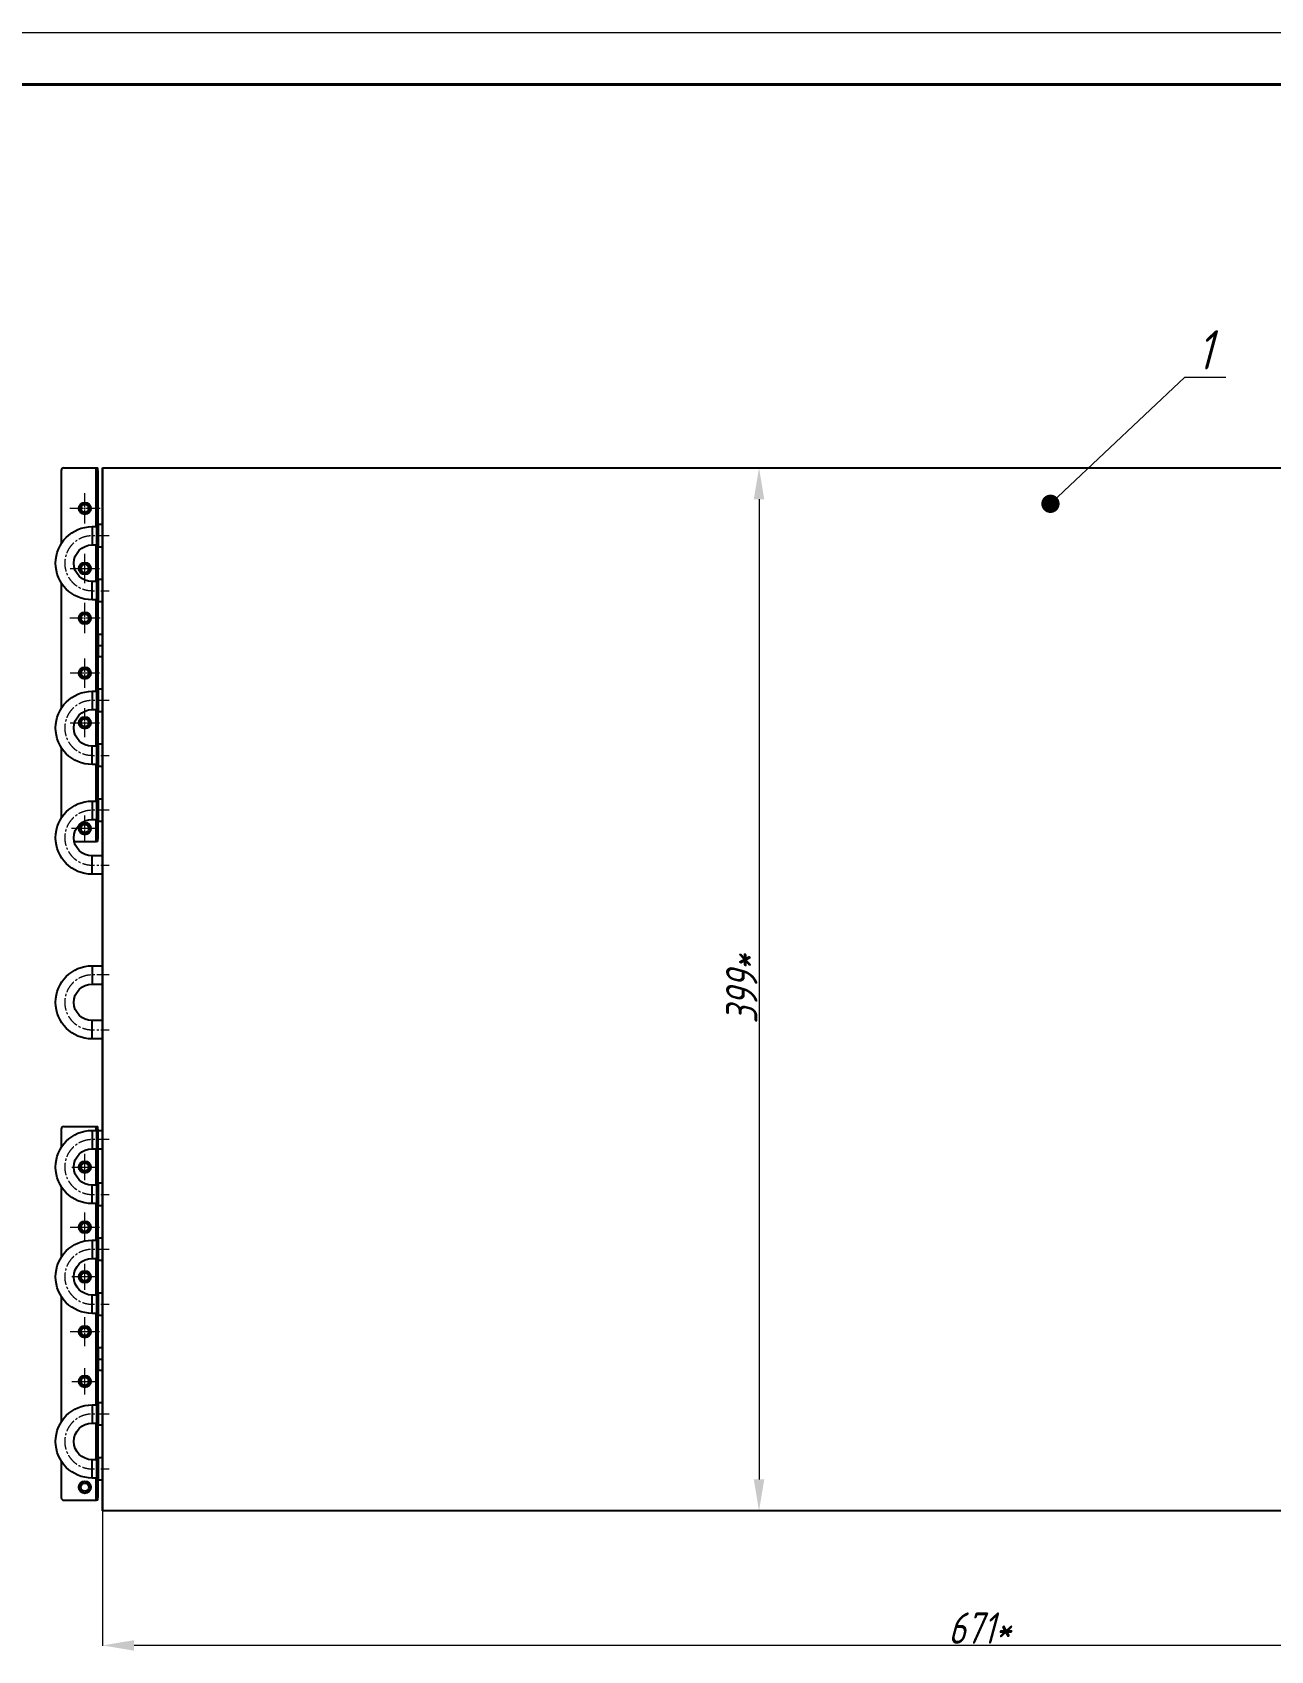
# Model space of a CAD drawing. Header units: millimetres. Extents: x 937859 to 970574, y 987894 to 996517.
# Drawn here: x 964671 to 965144, y 993079 to 993698 of the extents above; entities that cross this region are included whole.
import ezdxf
from ezdxf import colors
from ezdxf.entities.mleader import LeaderData, LeaderLine
from ezdxf.math import Vec2, Vec3

# ---------------------------------------------------------------- set-up
doc = ezdxf.new("R2010")
doc.units = ezdxf.units.MM
doc.header["$LTSCALE"] = 0.5
doc.linetypes.add('CENTER2', pattern=[28.575, 19.05, -3.175, 3.175, -3.175])
doc.layers.add('MD_Visible', color=7, linetype='Continuous', lineweight=25)
doc.layers.add('MD_Visible Narrow', color=7, linetype='Continuous', lineweight=25)
doc.styles.add('SSBKN010703MD', font='GOST_A.TTF', dxfattribs={"width": 0.955, "oblique": 15, "height": 12})
doc.dimstyles.new('SSBKN010703MD', dxfattribs={"dimtxt": 12, "dimasz": 12, "dimexe": 0.1, "dimexo": 0, "dimtad": 1, "dimtxsty": 'SSBKN010703MD', "dimcen": 2.5, "dimadec": 0, "dimazin": 0, "dimtfac": 1, "dimtmove": 0, "dimatfit": 3, "dimfxl": 1, "dimlwd": 9, "dimlwe": 9, "dimarcsym": 0})

# ---------------------------------------------------------------- blocks, each defined once
blk = doc.blocks.new('*D8')
at = {"color": 0, "lineweight": 9, "transparency": 16777216}
for p, q in [((964697.41, 993132.11), (964697.41, 993080.48)), ((965368.41, 993132.11), (965368.41, 993080.48)), ((965356.41, 993080.58), (964709.41, 993080.58))]:
    blk.add_line(p, q, dxfattribs=at)
at = {"color": 0, "lineweight": 5, "transparency": 16777216}
for points in [[(964709.41, 993082.58), (964709.41, 993078.58), (964697.41, 993080.58)], [(965356.41, 993082.58), (965356.41, 993078.58), (965368.41, 993080.58)]]:
    blk.add_solid(points, dxfattribs=at)
at = {"layer": 'Defpoints', "color": 0, "lineweight": 5, "transparency": 16777216}
for p in [(964697.41, 993132.11), (965368.41, 993132.11), (964697.41, 993080.58)]:
    blk.add_point(p, dxfattribs=at)
at = {"color": 0, "lineweight": 5, "transparency": 16777216, "insert": (965032.91, 993087.21), "char_height": 12, "attachment_point": 5, "style": 'SSBKN010703MD'}
blk.add_mtext('671*', dxfattribs=at)
blk = doc.blocks.new('*D10')
at = {"color": 0, "lineweight": 9, "transparency": 16777216}
for p, q in [((964697.41, 993531.11), (964948.66, 993531.11)), ((964948.56, 993519.11), (964948.56, 993144.11)), ((964703.33, 993132.11), (964948.66, 993132.11))]:
    blk.add_line(p, q, dxfattribs=at)
at = {"color": 0, "transparency": 16777216}
for points in [[(964946.56, 993519.11), (964950.56, 993519.11), (964948.56, 993531.11)], [(964946.56, 993144.11), (964950.56, 993144.11), (964948.56, 993132.11)]]:
    blk.add_solid(points, dxfattribs=at)
at = {"layer": 'Defpoints', "color": 0, "transparency": 16777216}
for p in [(964697.41, 993531.11), (964703.33, 993132.11), (964948.56, 993132.11)]:
    blk.add_point(p, dxfattribs=at)
at = {"color": 0, "lineweight": 5, "transparency": 16777216, "insert": (964941.94, 993331.61), "char_height": 12, "attachment_point": 5, "rotation": 90, "style": 'SSBKN010703MD'}
blk.add_mtext('399*', dxfattribs=at)
blk = doc.blocks.new('*U274')
at = {"color": 0, "linetype": 'CENTER2', "lineweight": 5, "transparency": 16777216}
for p, q in [((-5.8, 0), (-0.46, 0)), ((0, 0.46), (0, 5.8)), ((0.46, 0), (5.8, 0)), ((0, -5.8), (0, -0.46))]:
    blk.add_line(p, q, dxfattribs=at)
at = {"color": 0, "linetype": 'Continuous', "lineweight": 5, "transparency": 16777216}
for p, q in [((-0.23, 0), (0.23, 0)), ((0, -0.23), (0, 0.23))]:
    blk.add_line(p, q, dxfattribs=at)
blk = doc.blocks.new('*U275')
at = {"color": 0, "linetype": 'CENTER2', "lineweight": 5, "transparency": 16777216}
for p, q in [((-5.6, 0), (-0.42, 0)), ((0, 0.42), (0, 5.6)), ((0.42, 0), (5.6, 0)), ((0, -5.6), (0, -0.42))]:
    blk.add_line(p, q, dxfattribs=at)
at = {"color": 0, "linetype": 'Continuous', "lineweight": 5, "transparency": 16777216}
for p, q in [((-0.21, 0), (0.21, 0)), ((0, -0.21), (0, 0.21))]:
    blk.add_line(p, q, dxfattribs=at)
blk = doc.blocks.new('*U276')
at = {"color": 0, "linetype": 'CENTER2', "lineweight": 5, "transparency": 16777216}
for p, q in [((-5.81, 0), (-0.46, 0)), ((0, 0.46), (0, 5.81)), ((0.46, 0), (5.81, 0)), ((0, -5.81), (0, -0.46))]:
    blk.add_line(p, q, dxfattribs=at)
at = {"color": 0, "linetype": 'Continuous', "lineweight": 5, "transparency": 16777216}
for p, q in [((-0.23, 0), (0.23, 0)), ((0, -0.23), (0, 0.23))]:
    blk.add_line(p, q, dxfattribs=at)
blk = doc.blocks.new('*U277')
at = {"color": 0, "linetype": 'CENTER2', "lineweight": 5, "transparency": 16777216}
for p, q in [((-5.6, 0), (-0.42, 0)), ((0, 0.42), (0, 5.6)), ((0.42, 0), (5.6, 0)), ((0, -5.6), (0, -0.42))]:
    blk.add_line(p, q, dxfattribs=at)
at = {"color": 0, "linetype": 'Continuous', "lineweight": 5, "transparency": 16777216}
for p, q in [((-0.21, 0), (0.21, 0)), ((0, -0.21), (0, 0.21))]:
    blk.add_line(p, q, dxfattribs=at)
blk = doc.blocks.new('*U278')
at = {"color": 0, "linetype": 'CENTER2', "lineweight": 5, "transparency": 16777216}
for p, q in [((-5.6, 0), (-0.42, 0)), ((0, 0.42), (0, 5.6)), ((0.42, 0), (5.6, 0)), ((0, -5.6), (0, -0.42))]:
    blk.add_line(p, q, dxfattribs=at)
at = {"color": 0, "linetype": 'Continuous', "lineweight": 5, "transparency": 16777216}
for p, q in [((-0.21, 0), (0.21, 0)), ((0, -0.21), (0, 0.21))]:
    blk.add_line(p, q, dxfattribs=at)
blk = doc.blocks.new('*U279')
at = {"color": 0, "linetype": 'CENTER2', "lineweight": 5, "transparency": 16777216}
for p, q in [((-5.05, 0), (-0.31, 0)), ((0, 0.31), (0, 5.05)), ((0.31, 0), (5.05, 0)), ((0, -5.05), (0, -0.31))]:
    blk.add_line(p, q, dxfattribs=at)
at = {"color": 0, "linetype": 'Continuous', "lineweight": 5, "transparency": 16777216}
for p, q in [((-0.155, 0), (0.155, 0)), ((0, -0.155), (0, 0.155))]:
    blk.add_line(p, q, dxfattribs=at)
blk = doc.blocks.new('*U280')
at = {"color": 0, "linetype": 'CENTER2', "lineweight": 5, "transparency": 16777216}
for p, q in [((-5, 0), (-0.3, 0)), ((0, 0.3), (0, 5)), ((0.3, 0), (5, 0)), ((0, -5), (0, -0.3))]:
    blk.add_line(p, q, dxfattribs=at)
at = {"color": 0, "linetype": 'Continuous', "lineweight": 5, "transparency": 16777216}
for p, q in [((-0.15, 0), (0.15, 0)), ((0, -0.15), (0, 0.15))]:
    blk.add_line(p, q, dxfattribs=at)
blk = doc.blocks.new('*U281')
at = {"color": 0, "linetype": 'CENTER2', "lineweight": 5, "transparency": 16777216}
for p, q in [((-5.6, 0), (-0.42, 0)), ((0, 0.42), (0, 5.6)), ((0.42, 0), (5.6, 0)), ((0, -5.6), (0, -0.42))]:
    blk.add_line(p, q, dxfattribs=at)
at = {"color": 0, "linetype": 'Continuous', "lineweight": 5, "transparency": 16777216}
for p, q in [((-0.21, 0), (0.21, 0)), ((0, -0.21), (0, 0.21))]:
    blk.add_line(p, q, dxfattribs=at)
blk = doc.blocks.new('*U282')
at = {"color": 0, "linetype": 'CENTER2', "lineweight": 5, "transparency": 16777216}
for p, q in [((-5.01, 0), (-0.3, 0)), ((0, 0.3), (0, 5.01)), ((0.3, 0), (5.01, 0)), ((0, -5.01), (0, -0.3))]:
    blk.add_line(p, q, dxfattribs=at)
at = {"color": 0, "linetype": 'Continuous', "lineweight": 5, "transparency": 16777216}
for p, q in [((-0.15, 0), (0.15, 0)), ((0, -0.15), (0, 0.15))]:
    blk.add_line(p, q, dxfattribs=at)
blk = doc.blocks.new('*U283')
at = {"color": 0, "linetype": 'CENTER2', "lineweight": 5, "transparency": 16777216}
for p, q in [((-5.6, 0), (-0.42, 0)), ((0, 0.42), (0, 5.6)), ((0.42, 0), (5.6, 0)), ((0, -5.6), (0, -0.42))]:
    blk.add_line(p, q, dxfattribs=at)
at = {"color": 0, "linetype": 'Continuous', "lineweight": 5, "transparency": 16777216}
for p, q in [((-0.21, 0), (0.21, 0)), ((0, -0.21), (0, 0.21))]:
    blk.add_line(p, q, dxfattribs=at)
blk = doc.blocks.new('*U284')
at = {"color": 0, "linetype": 'CENTER2', "lineweight": 5, "transparency": 16777216}
for p, q in [((-5, 0), (-0.3, 0)), ((0, 0.3), (0, 5)), ((0.3, 0), (5, 0)), ((0, -5), (0, -0.3))]:
    blk.add_line(p, q, dxfattribs=at)
at = {"color": 0, "linetype": 'Continuous', "lineweight": 5, "transparency": 16777216}
for p, q in [((-0.15, 0), (0.15, 0)), ((0, -0.15), (0, 0.15))]:
    blk.add_line(p, q, dxfattribs=at)
blk = doc.blocks.new('_Dot')
at = {"color": 0, "linetype": 'ByBlock', "lineweight": -2}
blk.add_line((-0.5, 0), (-1, 0), dxfattribs=at)
at = {"color": 0, "linetype": 'ByBlock', "const_width": 0.5}
blk.add_lwpolyline([(-0.25, 0, 1), (0.25, 0, 1)], format="xyb", close=True, dxfattribs=at)

msp = doc.modelspace()

# ---------------------------------------------------------------- linework, layer by layer
at = {"lineweight": 9}
msp.add_line((964255.208, 993697.727), (965935.208, 993697.727), dxfattribs=at)
at = {"lineweight": 40}
msp.add_line((964335.208, 993677.727), (965915.208, 993677.727), dxfattribs=at)
at = {"linetype": 'CENTER2', "lineweight": 5, "ltscale": 0.5}
for points in [[(964699.967, 993505.111), (964696.687, 993505.111), (964693.407, 993505.111), (964682.907, 993505.111), (964682.907, 993494.611), (964682.907, 993484.111), (964693.407, 993484.111), (964696.687, 993484.111), (964699.967, 993484.111)], [(964699.967, 993442.111), (964696.687, 993442.111), (964693.407, 993442.111), (964682.907, 993442.111), (964682.907, 993431.611), (964682.907, 993421.111), (964693.407, 993421.111), (964696.687, 993421.111), (964699.967, 993421.111)], [(964699.967, 993400.111), (964696.687, 993400.111), (964693.407, 993400.111), (964682.907, 993400.111), (964682.907, 993389.611), (964682.907, 993379.111), (964693.407, 993379.111), (964696.687, 993379.111), (964699.967, 993379.111)], [(964699.967, 993337.111), (964696.687, 993337.111), (964693.407, 993337.111), (964682.907, 993337.111), (964682.907, 993326.611), (964682.907, 993316.111), (964693.407, 993316.111), (964696.687, 993316.111), (964699.967, 993316.111)], [(964699.967, 993274.111), (964696.687, 993274.111), (964693.407, 993274.111), (964682.907, 993274.111), (964682.907, 993263.611), (964682.907, 993253.111), (964693.407, 993253.111), (964696.687, 993253.111), (964699.967, 993253.111)], [(964699.967, 993232.111), (964696.687, 993232.111), (964693.407, 993232.111), (964682.907, 993232.111), (964682.907, 993221.611), (964682.907, 993211.111), (964693.407, 993211.111), (964696.687, 993211.111), (964699.967, 993211.111)], [(964699.967, 993169.111), (964696.687, 993169.111), (964693.407, 993169.111), (964682.907, 993169.111), (964682.907, 993158.611), (964682.907, 993148.111), (964693.407, 993148.111), (964696.687, 993148.111), (964699.967, 993148.111)]]:
    msp.add_rational_spline(points, [1, 1, 1, 0.707106781187, 1, 0.707106781187, 1, 1, 1], degree=2, knots=[0, 0, 0, 1, 1, 2.5707963, 2.5707963, 4.1415927, 4.1415927, 5.1415927, 5.1415927, 5.1415927], dxfattribs=at)
at = {"layer": 'MD_Visible', "extrusion": (0, 1, 0)}
for p, q in [((964681.6, 993530.111), (964681.6, 993502.134)), ((964682.6, 993531.111), (964694.8, 993531.111)), ((964694.8, 993531.111), (964695, 993531.111)), ((964695, 993531.111), (964695.6, 993531.111)), ((964695, 993531.111), (964695, 993530.111)), ((964695, 993530.111), (964695, 993389.111)), ((964695.6, 993530.111), (964695.6, 993531.111)), ((964695.6, 993530.111), (964695.6, 993389.111)), ((964697.407, 993132.111), (964697.407, 993531.111)), ((964697.407, 993531.111), (965368.407, 993531.111)), ((964697.407, 993531.111), (964697.407, 993132.111)), ((964693.407, 993508.611), (964695, 993508.611)), ((964697.3, 993509.411), (964695.8, 993509.411)), ((964697.3, 993505.111), (964697.3, 993509.411)), ((964697.3, 993508.611), (964697.407, 993508.611)), ((964693.407, 993501.611), (964695, 993501.611)), ((964697.3, 993500.811), (964695.8, 993500.811)), ((964697.3, 993500.811), (964697.3, 993505.111)), ((964697.3, 993501.611), (964697.407, 993501.611)), ((964697.3, 993488.411), (964695.8, 993488.411)), ((964697.3, 993484.111), (964697.3, 993488.411)), ((964681.6, 993487.087), (964681.6, 993439.134)), ((964695, 993487.611), (964693.407, 993487.611)), ((964697.407, 993487.611), (964697.3, 993487.611)), ((964697.3, 993479.811), (964697.3, 993484.111)), ((964695, 993480.611), (964693.407, 993480.611)), ((964697.3, 993479.811), (964695.8, 993479.811)), ((964697.407, 993480.611), (964697.3, 993480.611)), ((964697.3, 993467.411), (964695.8, 993467.411)), ((964697.3, 993463.111), (964697.3, 993467.411)), ((964697.3, 993458.811), (964695.8, 993458.811)), ((964697.3, 993458.811), (964697.3, 993463.111)), ((964693.407, 993445.611), (964695, 993445.611)), ((964697.3, 993446.411), (964695.8, 993446.411)), ((964697.3, 993442.111), (964697.3, 993446.411)), ((964697.3, 993445.611), (964697.407, 993445.611)), ((964693.407, 993438.611), (964695, 993438.611)), ((964697.3, 993437.811), (964697.3, 993442.111)), ((964697.3, 993438.611), (964697.407, 993438.611)), ((964697.3, 993437.811), (964695.8, 993437.811)), ((964681.6, 993424.087), (964681.6, 993397.134)), ((964695, 993424.611), (964693.407, 993424.611)), ((964697.3, 993425.411), (964695.8, 993425.411)), ((964697.3, 993421.111), (964697.3, 993425.411)), ((964697.407, 993424.611), (964697.3, 993424.611)), ((964697.3, 993416.811), (964697.3, 993421.111)), ((964695, 993417.611), (964693.407, 993417.611)), ((964697.3, 993416.811), (964695.8, 993416.811)), ((964697.407, 993417.611), (964697.3, 993417.611)), ((964693.407, 993403.611), (964695, 993403.611)), ((964697.3, 993404.411), (964695.8, 993404.411)), ((964697.3, 993400.111), (964697.3, 993404.411)), ((964697.3, 993403.611), (964697.407, 993403.611)), ((964693.407, 993396.611), (964695, 993396.611)), ((964697.3, 993395.811), (964695.8, 993395.811)), ((964697.3, 993395.811), (964697.3, 993400.111)), ((964697.3, 993396.611), (964697.407, 993396.611)), ((964695, 993389.111), (964695, 993388.111)), ((964695.6, 993388.111), (964695.6, 993389.111)), ((964686.57, 993388.111), (964694.8, 993388.111)), ((964694.8, 993388.111), (964695, 993388.111)), ((964695.6, 993388.111), (964695, 993388.111)), ((964697.407, 993382.611), (964693.407, 993382.611)), ((964697.407, 993375.611), (964693.407, 993375.611)), ((964693.407, 993340.611), (964697.407, 993340.611)), ((964693.407, 993333.611), (964697.407, 993333.611)), ((964697.407, 993319.611), (964693.407, 993319.611)), ((964697.407, 993312.611), (964693.407, 993312.611)), ((964681.6, 993278.111), (964681.6, 993271.134)), ((964682.6, 993279.111), (964694.8, 993279.111)), ((964693.407, 993277.611), (964695, 993277.611)), ((964694.8, 993279.111), (964695, 993279.111)), ((964695, 993279.111), (964695.6, 993279.111)), ((964695, 993279.111), (964695, 993278.111)), ((964695, 993278.111), (964695, 993137.111)), ((964695.6, 993278.111), (964695.6, 993279.111)), ((964695.6, 993278.111), (964695.6, 993137.111)), ((964695.6, 993277.611), (964697.407, 993277.611)), ((964693.407, 993270.611), (964695, 993270.611)), ((964695.6, 993270.611), (964697.407, 993270.611)), ((964681.6, 993256.087), (964681.6, 993229.134)), ((964695, 993256.611), (964693.407, 993256.611)), ((964697.3, 993257.411), (964695.8, 993257.411)), ((964697.3, 993253.111), (964697.3, 993257.411)), ((964697.407, 993256.611), (964697.3, 993256.611)), ((964697.3, 993248.811), (964697.3, 993253.111)), ((964695, 993249.611), (964693.407, 993249.611)), ((964697.3, 993248.811), (964695.8, 993248.811)), ((964697.407, 993249.611), (964697.3, 993249.611)), ((964693.407, 993235.611), (964695, 993235.611)), ((964697.3, 993236.411), (964695.8, 993236.411)), ((964697.3, 993232.111), (964697.3, 993236.411)), ((964697.3, 993235.611), (964697.407, 993235.611)), ((964693.407, 993228.611), (964695, 993228.611)), ((964697.3, 993227.811), (964697.3, 993232.111)), ((964697.3, 993228.611), (964697.407, 993228.611)), ((964697.3, 993227.811), (964695.8, 993227.811)), ((964681.6, 993214.087), (964681.6, 993166.134)), ((964695, 993214.611), (964693.407, 993214.611)), ((964697.3, 993215.411), (964695.8, 993215.411)), ((964697.3, 993211.111), (964697.3, 993215.411)), ((964697.407, 993214.611), (964697.3, 993214.611)), ((964697.3, 993206.811), (964697.3, 993211.111)), ((964695, 993207.611), (964693.407, 993207.611)), ((964697.3, 993206.811), (964695.8, 993206.811)), ((964697.407, 993207.611), (964697.3, 993207.611)), ((964697.3, 993194.411), (964695.8, 993194.411)), ((964697.3, 993190.111), (964697.3, 993194.411)), ((964697.3, 993185.811), (964695.8, 993185.811)), ((964697.3, 993185.811), (964697.3, 993190.111)), ((964693.407, 993172.611), (964695, 993172.611)), ((964697.3, 993173.411), (964695.8, 993173.411)), ((964697.3, 993169.111), (964697.3, 993173.411)), ((964697.3, 993172.611), (964697.407, 993172.611)), ((964697.3, 993164.811), (964697.3, 993169.111)), ((964693.407, 993165.611), (964695, 993165.611)), ((964697.3, 993164.811), (964695.8, 993164.811)), ((964697.3, 993165.611), (964697.407, 993165.611)), ((964681.6, 993151.087), (964681.6, 993137.111)), ((964695, 993151.611), (964693.407, 993151.611)), ((964697.3, 993152.411), (964695.8, 993152.411)), ((964697.3, 993148.111), (964697.3, 993152.411)), ((964697.407, 993151.611), (964697.3, 993151.611)), ((964697.3, 993143.811), (964697.3, 993148.111)), ((964695, 993144.611), (964693.407, 993144.611)), ((964697.3, 993143.811), (964695.8, 993143.811)), ((964697.407, 993144.611), (964697.3, 993144.611)), ((964682.6, 993136.111), (964694.8, 993136.111)), ((964694.8, 993136.111), (964695, 993136.111)), ((964695, 993137.111), (964695, 993136.111)), ((964695.6, 993136.111), (964695, 993136.111)), ((964695.6, 993136.111), (964695.6, 993137.111)), ((965368.407, 993132.111), (964697.407, 993132.111))]:
    msp.add_line(p, q, dxfattribs=at)
at = {"layer": 'MD_Visible'}
for centre, radius, start, end in [((964682.6, 993530.111), 1, 90, 180), ((964690.6, 993515.611), 2.1, 90, 270), ((964690.6, 993515.611), 1.5, 90, 270), ((964690.6, 993515.611), 2.1, 270, 90), ((964690.6, 993515.611), 1.5, 270, 90), ((964690.6, 993492.611), 2.1, 90, 270), ((964690.6, 993492.611), 1.5, 90, 270), ((964690.6, 993492.611), 2.1, 270, 90), ((964690.6, 993492.611), 1.5, 270, 90), ((964690.6, 993433.611), 2.1, 90, 270), ((964690.6, 993433.611), 1.5, 90, 270), ((964690.6, 993433.611), 2.1, 270, 90), ((964690.6, 993433.611), 1.5, 270, 90), ((964682.6, 993278.111), 1, 90, 180), ((964690.6, 993263.611), 2.1, 90, 270), ((964690.6, 993263.611), 1.5, 90, 270), ((964690.6, 993263.611), 2.1, 270, 90), ((964690.6, 993263.611), 1.5, 270, 90), ((964690.6, 993240.611), 2.1, 90, 270), ((964690.6, 993240.611), 1.5, 90, 270), ((964690.6, 993240.611), 2.1, 270, 90), ((964690.6, 993240.611), 1.5, 270, 90), ((964690.6, 993181.611), 2.1, 90, 270), ((964690.6, 993181.611), 1.5, 90, 270), ((964690.6, 993181.611), 2.1, 270, 90), ((964690.6, 993181.611), 1.5, 270, 90), ((964682.6, 993137.111), 1, 180, 270)]:
    msp.add_arc(centre, radius, start, end, dxfattribs=at)
at = {"layer": 'MD_Visible', "extrusion": (-2.27384e-16, 5.38727e-42, -1)}
for centre, radius, start, end in [((-964693.407, 993494.611), 14, 0, 90), ((-964693.407, 993494.611), 7, 0, 90), ((-964693.407, 993494.611), 14, 270, 0), ((-964693.407, 993494.611), 7, 270, 0), ((-964693.407, 993431.611), 14, 0, 90), ((-964693.407, 993431.611), 7, 0, 90), ((-964693.407, 993431.611), 14, 270, 0), ((-964693.407, 993431.611), 7, 270, 0), ((-964693.407, 993389.611), 14, 0, 90), ((-964693.407, 993389.611), 7, 0, 90), ((-964693.407, 993389.611), 14, 270, 0), ((-964693.407, 993389.611), 7, 270, 0), ((-964693.407, 993326.611), 14, 0, 90), ((-964693.407, 993326.611), 7, 0, 90), ((-964693.407, 993326.611), 14, 270, 0), ((-964693.407, 993326.611), 7, 270, 0), ((-964693.407, 993263.611), 14, 0, 90), ((-964693.407, 993263.611), 7, 0, 90), ((-964693.407, 993263.611), 14, 270, 0), ((-964693.407, 993263.611), 7, 270, 0), ((-964693.407, 993221.611), 14, 0, 90), ((-964693.407, 993221.611), 7, 0, 90), ((-964693.407, 993221.611), 14, 270, 0), ((-964693.407, 993221.611), 7, 270, 0), ((-964693.407, 993158.611), 14, 0, 90), ((-964693.407, 993158.611), 7, 0, 90), ((-964693.407, 993158.611), 14, 270, 0), ((-964693.407, 993158.611), 7, 270, 0)]:
    msp.add_arc(centre, radius, start, end, dxfattribs=at)
at = {"layer": 'MD_Visible', "extrusion": (-2.27384e-16, 9.30692e-107, -1)}
for centre, start, end in [((-964695.8, 993509.611), 270, 0), ((-964695.8, 993500.611), 0, 90), ((-964695.8, 993488.611), 270, 0), ((-964695.8, 993479.611), 0, 90), ((-964695.8, 993467.611), 270, 0), ((-964695.8, 993458.611), 0, 90), ((-964695.8, 993446.611), 270, 0), ((-964695.8, 993437.611), 0, 90), ((-964695.8, 993425.611), 270, 0), ((-964695.8, 993416.611), 0, 90), ((-964695.8, 993404.611), 270, 0), ((-964695.8, 993395.611), 0, 90), ((-964695.8, 993257.611), 270, 0), ((-964695.8, 993248.611), 0, 90), ((-964695.8, 993236.611), 270, 0), ((-964695.8, 993227.611), 0, 90), ((-964695.8, 993215.611), 270, 0), ((-964695.8, 993206.611), 0, 90), ((-964695.8, 993194.611), 270, 0), ((-964695.8, 993185.611), 0, 90), ((-964695.8, 993173.611), 270, 0), ((-964695.8, 993164.611), 0, 90), ((-964695.8, 993152.611), 270, 0), ((-964695.8, 993143.611), 0, 90)]:
    msp.add_arc(centre, 0.2, start, end, dxfattribs=at)
at = {"layer": 'MD_Visible', "extrusion": (-2.27384e-16, 5.38435e-42, -1)}
for centre, radius, start, end in [((-964690.6, 993473.611), 2.108, 270, 90), ((-964690.6, 993473.611), 2.108, 90, 270), ((-964690.6, 993473.611), 1.508, 270, 90), ((-964690.6, 993473.611), 1.508, 90, 270), ((-964690.6, 993452.611), 2.1, 270, 90), ((-964690.6, 993452.611), 1.5, 270, 90), ((-964690.6, 993452.611), 2.1, 90, 270), ((-964690.6, 993452.611), 1.5, 90, 270), ((-964690.6, 993393.111), 2.15, 270, 90), ((-964690.6, 993393.111), 2.15, 90, 270), ((-964690.6, 993393.111), 1.55, 270, 90), ((-964690.6, 993393.111), 1.55, 90, 270), ((-964690.6, 993221.611), 2.108, 270, 90), ((-964690.6, 993221.611), 1.508, 270, 90), ((-964690.6, 993221.611), 2.108, 90, 270), ((-964690.6, 993221.611), 1.508, 90, 270), ((-964690.6, 993200.611), 2.1, 270, 90), ((-964690.6, 993200.611), 1.5, 270, 90), ((-964690.6, 993200.611), 2.1, 90, 270), ((-964690.6, 993200.611), 1.5, 90, 270), ((-964690.6, 993141.111), 2.15, 270, 90), ((-964690.6, 993141.111), 1.55, 270, 90), ((-964690.6, 993141.111), 2.15, 90, 270), ((-964690.6, 993141.111), 1.55, 90, 270)]:
    msp.add_arc(centre, radius, start, end, dxfattribs=at)
at = {"layer": 'MD_Visible Narrow', "extrusion": (0, 1, 0)}
for p, q in [((964694.8, 993531.111), (964694.8, 993508.611)), ((964695.6, 993530.111), (964695, 993530.111)), ((964693.407, 993508.611), (964693.407, 993505.111)), ((964695.8, 993505.111), (964695.8, 993509.411)), ((964693.407, 993505.111), (964693.407, 993501.611)), ((964694.8, 993501.611), (964694.8, 993487.611)), ((964695.8, 993500.811), (964695.8, 993505.111)), ((964695.8, 993484.111), (964695.8, 993488.411)), ((964693.407, 993484.111), (964693.407, 993487.611)), ((964693.407, 993480.611), (964693.407, 993484.111)), ((964695.8, 993479.811), (964695.8, 993484.111)), ((964694.8, 993480.611), (964694.8, 993445.611)), ((964695.8, 993463.111), (964695.8, 993467.411)), ((964695.8, 993463.111), (964695.6, 993463.111)), ((964695.8, 993458.811), (964695.8, 993463.111)), ((964695.8, 993463.111), (964697.3, 993463.111)), ((964693.407, 993445.611), (964693.407, 993442.111)), ((964695.8, 993442.111), (964695.8, 993446.411)), ((964693.407, 993442.111), (964693.407, 993438.611)), ((964694.8, 993438.611), (964694.8, 993424.611)), ((964695.8, 993437.811), (964695.8, 993442.111)), ((964693.407, 993421.111), (964693.407, 993424.611)), ((964693.407, 993417.611), (964693.407, 993421.111)), ((964695.8, 993421.111), (964695.8, 993425.411)), ((964695.8, 993416.811), (964695.8, 993421.111)), ((964694.8, 993417.611), (964694.8, 993403.611)), ((964693.407, 993403.611), (964693.407, 993400.111)), ((964695.8, 993400.111), (964695.8, 993404.411)), ((964693.407, 993400.111), (964693.407, 993396.611)), ((964694.8, 993396.611), (964694.8, 993388.111)), ((964695.8, 993395.811), (964695.8, 993400.111)), ((964695, 993389.111), (964695.6, 993389.111)), ((964693.407, 993379.111), (964693.407, 993382.611)), ((964693.407, 993375.611), (964693.407, 993379.111)), ((964693.407, 993340.611), (964693.407, 993337.111)), ((964693.407, 993337.111), (964693.407, 993333.611)), ((964693.407, 993316.111), (964693.407, 993319.611)), ((964693.407, 993312.611), (964693.407, 993316.111)), ((964693.407, 993277.611), (964693.407, 993274.111)), ((964694.8, 993279.111), (964694.8, 993277.611)), ((964695.6, 993278.111), (964695, 993278.111)), ((964693.407, 993274.111), (964693.407, 993270.611)), ((964694.8, 993270.611), (964694.8, 993256.611)), ((964693.407, 993253.111), (964693.407, 993256.611)), ((964693.407, 993249.611), (964693.407, 993253.111)), ((964695.8, 993253.111), (964695.8, 993257.411)), ((964695.8, 993248.811), (964695.8, 993253.111)), ((964694.8, 993249.611), (964694.8, 993235.611)), ((964693.407, 993235.611), (964693.407, 993232.111)), ((964695.8, 993232.111), (964695.8, 993236.411)), ((964693.407, 993232.111), (964693.407, 993228.611)), ((964694.8, 993228.611), (964694.8, 993214.611)), ((964695.8, 993227.811), (964695.8, 993232.111)), ((964693.407, 993211.111), (964693.407, 993214.611)), ((964693.407, 993207.611), (964693.407, 993211.111)), ((964695.8, 993211.111), (964695.8, 993215.411)), ((964695.8, 993206.811), (964695.8, 993211.111)), ((964694.8, 993207.611), (964694.8, 993172.611)), ((964695.8, 993190.111), (964695.8, 993194.411)), ((964695.8, 993190.111), (964695.6, 993190.111)), ((964695.8, 993185.811), (964695.8, 993190.111)), ((964695.8, 993190.111), (964697.3, 993190.111)), ((964693.407, 993172.611), (964693.407, 993169.111)), ((964695.8, 993169.111), (964695.8, 993173.411)), ((964693.407, 993169.111), (964693.407, 993165.611)), ((964695.8, 993164.811), (964695.8, 993169.111)), ((964694.8, 993165.611), (964694.8, 993151.611)), ((964693.407, 993148.111), (964693.407, 993151.611)), ((964693.407, 993144.611), (964693.407, 993148.111)), ((964695.8, 993148.111), (964695.8, 993152.411)), ((964695.8, 993143.811), (964695.8, 993148.111)), ((964694.8, 993144.611), (964694.8, 993136.111)), ((964695, 993137.111), (964695.6, 993137.111))]:
    msp.add_line(p, q, dxfattribs=at)
at = {"layer": 'MD_Visible Narrow', "extrusion": (-2.27384e-16, 5.386e-42, -1)}
for centre, start, end in [((-964690.6, 993515.611), 0, 180), ((-964690.6, 993515.611), 180, 0), ((-964690.6, 993492.611), 0, 180), ((-964690.6, 993492.611), 180, 0), ((-964690.6, 993452.611), 0, 180), ((-964690.6, 993452.611), 180, 0), ((-964690.6, 993433.611), 0, 180), ((-964690.6, 993433.611), 180, 0), ((-964690.6, 993263.611), 0, 180), ((-964690.6, 993263.611), 180, 0), ((-964690.6, 993240.611), 0, 180), ((-964690.6, 993240.611), 180, 0), ((-964690.6, 993200.611), 0, 180), ((-964690.6, 993200.611), 180, 0), ((-964690.6, 993181.611), 0, 180), ((-964690.6, 993181.611), 180, 0)]:
    msp.add_arc(centre, 2.3, start, end, dxfattribs=at)
at = {"layer": 'MD_Visible Narrow', "extrusion": (-2.27384e-16, 5.38654e-42, -1)}
for centre, start, end in [((-964690.6, 993473.611), 0, 180), ((-964690.6, 993473.611), 180, 0), ((-964690.6, 993221.611), 0, 180), ((-964690.6, 993221.611), 180, 0)]:
    msp.add_arc(centre, 2.308, start, end, dxfattribs=at)
at = {"layer": 'MD_Visible Narrow', "extrusion": (-2.27384e-16, 5.38596e-42, -1)}
for centre, start, end in [((-964690.6, 993393.111), 0, 180), ((-964690.6, 993393.111), 180, 0), ((-964690.6, 993141.111), 0, 180), ((-964690.6, 993141.111), 180, 0)]:
    msp.add_arc(centre, 2.35, start, end, dxfattribs=at)

# ---------------------------------------------------------------- block references
at = {"linetype": 'CENTER2', "lineweight": 5, "extrusion": (-2.27384e-16, 1.39233e-32, -1)}
for name, p in [('*U274', (-964690.6, 993515.611)), ('*U276', (-964690.6, 993473.611)), ('*U277', (-964690.6, 993452.611)), ('*U279', (-964690.6, 993393.111)), ('*U282', (-964690.6, 993221.611)), ('*U283', (-964690.6, 993200.611))]:
    msp.add_blockref(name, p, dxfattribs=at)
at = {"linetype": 'CENTER2', "lineweight": 5}
for name, p in [('*U275', (964690.6, 993492.611)), ('*U278', (964690.6, 993433.611)), ('*U280', (964690.6, 993263.611)), ('*U281', (964690.6, 993240.611)), ('*U284', (964690.6, 993181.611))]:
    msp.add_blockref(name, p, dxfattribs=at)

# ---------------------------------------------------------------- dimensions: what is measured, and where the dimension line sits
at = {"lineweight": 5}
dim = msp.add_linear_dim(base=(964948.565, 993132.111), p1=(964697.407, 993531.111), p2=(964703.334, 993132.111), angle=90, text='<>*', dimstyle='SSBKN010703MD', dxfattribs=at)
dim.commit()
dim.dimension.update_dxf_attribs({"geometry": '*D10', "text_midpoint": (964941.936, 993331.611)})
dim = msp.add_linear_dim(base=(964697.407, 993080.585), p1=(965368.407, 993132.111), p2=(964697.407, 993132.111), text='<>*', dimstyle='SSBKN010703MD', dxfattribs=at)
dim.commit()
dim.dimension.update_dxf_attribs({"geometry": '*D8', "text_midpoint": (965032.907, 993087.214)})

# ---------------------------------------------------------------- leaders
at = {"lineweight": 9, "ltscale": 0.5}
ml = msp.add_multileader_mtext('Standard', dxfattribs=at)
ml.set_content('1', color=256, style='SSBKN010703MD')
ml.set_leader_properties(lineweight=9)
ml.set_arrow_properties(name='DOT')
ml.build(insert=Vec2(0, 0))
ml.multileader.update_dxf_attribs({"text_left_attachment_type": 6, "text_right_attachment_type": 6, "arrow_head_size": 7})
ctx = ml.context
ctx.base_point, ctx.char_height, ctx.arrow_head_size, ctx.plane_origin = Vec3(965114.16, 993565.779), 15, 7, Vec3(965060.067, 993490.931)
ctx.left_attachment, ctx.right_attachment = 6, 6
notes = []
notes.append((ctx, [(0, (1, 1, 0), (965111.538, 993565.779), (1, 0), 2.622, [(0, [(965060.067, 993517.365)], 0, [])])]))
ctx.mtext.insert, ctx.mtext.flow_direction = Vec3(965116.16, 993583.779), 5
for ctx, leaders in notes:
    for number, flags, end, landing, length, lines in leaders:
        leader = LeaderData()
        leader.index, (leader.has_last_leader_line, leader.has_dogleg_vector, leader.attachment_direction) = number, flags
        leader.last_leader_point, leader.dogleg_vector, leader.dogleg_length = Vec3(end), Vec3(landing), length
        for number, points, colour, breaks in lines:
            line = LeaderLine()
            line.index, line.vertices, line.color, line.breaks = number, Vec3.list(points), colors.encode_raw_color(colour), breaks
            leader.lines.append(line)
        ctx.leaders.append(leader)

doc.saveas('drawing.dxf')
